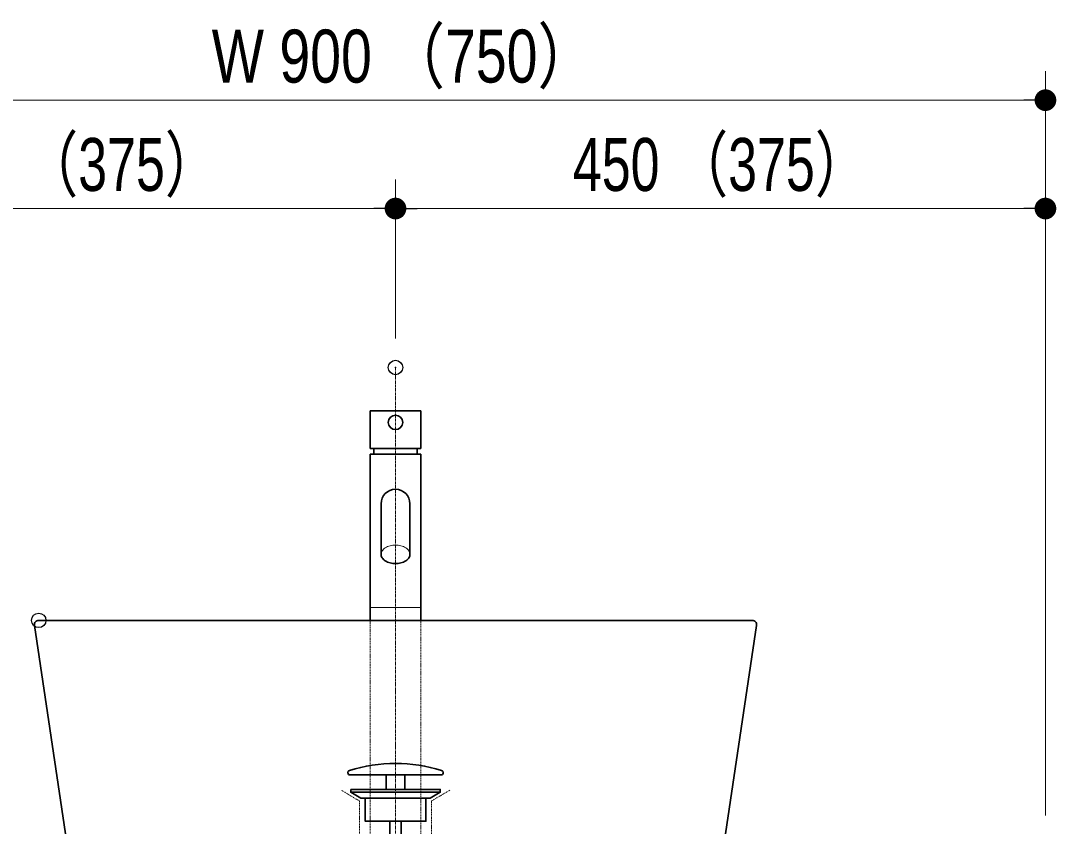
# Model space of a CAD drawing. Units: millimetres, scale not verified. Extents: x -6062 to 6062, y -3045 to 3045.
# Drawn here: x -2327 to -1610, y -1368 to -810 of the extents above; entities that cross this region are included whole.
import ezdxf
from ezdxf.enums import TextEntityAlignment as Align

# ---------------------------------------------------------------- set-up
doc = ezdxf.new("R2010")
doc.units = ezdxf.units.MM
doc.header["$LTSCALE"] = 20
doc.header["$PDMODE"] = 32
doc.header["$PDSIZE"] = 10
doc.linetypes.add('USER1', pattern=[1.11, 0.71, -0.4])
doc.linetypes.add('USER2', pattern=[2.91, 1.76, -0.4, 0.35, -0.4])
for name, color, linetype, lineweight in [('0-2_0', 7, 'Continuous', 25), ('0-4_2寸法-1', 7, 'Continuous', 15), ('0-5_5ボウル・キャビネット', 7, 'Continuous', 15), ('0-7_4給排水', 7, 'Continuous', 30)]:
    doc.layers.add(name, color=color, linetype=linetype, lineweight=lineweight)
doc.layers.add('0-3_Defpoints', color=7, linetype='Continuous')
doc.styles.add('ＭＳ Ｐゴシック', font='')
doc.styles.get('ＭＳ Ｐゴシック').set_extended_font_data('MS PGothic')

# ---------------------------------------------------------------- blocks, each defined once
blk = doc.blocks.new('_Dot')
at = {"layer": '0-2_0'}
blk.add_line((-10, 0), (-20, 0), dxfattribs=at)
for points in [[(0, 0), (-3.09, 9.51), (-1.87, 9.82)], [(0, 0), (-1.87, 9.82), (-0.63, 9.98)], [(0, 0), (-0.63, 9.98), (0.63, 9.98)], [(0, 0), (0.63, 9.98), (1.87, 9.82)], [(0, 0), (1.87, 9.82), (3.09, 9.51)], [(0, 0), (-10, 0), (-9.92, 1.25)], [(0, 0), (-9.92, -1.25), (-10, 0)], [(0, 0), (-9.92, 1.25), (-9.69, 2.49)], [(0, 0), (-9.69, -2.49), (-9.92, -1.25)], [(0, 0), (-9.69, 2.49), (-9.3, 3.68)], [(0, 0), (-9.3, -3.68), (-9.69, -2.49)], [(0, 0), (-9.3, 3.68), (-8.76, 4.82)], [(0, 0), (-8.76, -4.82), (-9.3, -3.68)], [(0, 0), (-8.76, 4.82), (-8.09, 5.88)], [(0, 0), (-8.09, -5.88), (-8.76, -4.82)], [(0, 0), (-8.09, 5.88), (-7.29, 6.85)], [(0, 0), (-7.29, -6.85), (-8.09, -5.88)], [(0, 0), (-7.29, 6.85), (-6.37, 7.71)], [(0, 0), (-6.37, -7.71), (-7.29, -6.85)], [(0, 0), (-6.37, 7.71), (-5.36, 8.44)], [(0, 0), (-5.36, -8.44), (-6.37, -7.71)], [(0, 0), (-5.36, 8.44), (-4.26, 9.05)], [(0, 0), (-4.26, -9.05), (-5.36, -8.44)], [(0, 0), (-4.26, 9.05), (-3.09, 9.51)], [(0, 0), (-3.09, -9.51), (-4.26, -9.05)], [(0, 0), (-1.87, -9.82), (-3.09, -9.51)], [(0, 0), (-0.63, -9.98), (-1.87, -9.82)], [(0, 0), (0.63, -9.98), (-0.63, -9.98)], [(0, 0), (3.09, 9.51), (4.26, 9.05)], [(0, 0), (4.26, 9.05), (5.36, 8.44)], [(0, 0), (5.36, 8.44), (6.37, 7.71)], [(0, 0), (6.37, 7.71), (7.29, 6.85)], [(0, 0), (7.29, 6.85), (8.09, 5.88)], [(0, 0), (8.09, 5.88), (8.76, 4.82)], [(0, 0), (8.76, 4.82), (9.3, 3.68)], [(0, 0), (9.3, 3.68), (9.69, 2.49)], [(0, 0), (9.69, 2.49), (9.92, 1.25)], [(0, 0), (9.92, 1.25), (10, 0)], [(0, 0), (1.87, -9.82), (0.63, -9.98)], [(0, 0), (3.09, -9.51), (1.87, -9.82)], [(0, 0), (4.26, -9.05), (3.09, -9.51)], [(0, 0), (5.36, -8.44), (4.26, -9.05)], [(0, 0), (6.37, -7.71), (5.36, -8.44)], [(0, 0), (7.29, -6.85), (6.37, -7.71)], [(0, 0), (8.09, -5.88), (7.29, -6.85)], [(0, 0), (8.76, -4.82), (8.09, -5.88)], [(0, 0), (9.3, -3.68), (8.76, -4.82)], [(0, 0), (9.69, -2.49), (9.3, -3.68)], [(0, 0), (9.92, -1.25), (9.69, -2.49)], [(0, 0), (10, 0), (9.92, -1.25)]]:
    blk.add_solid(points, dxfattribs=at)
blk = doc.blocks.new('グループ-47')
at = {"layer": '0-5_5ボウル・キャビネット', "lineweight": 30}
for p, q in [((-660, -24500), (-10540, -24500)), ((-10599.4, -24568.8), (-10157.6, -27548.8)), ((-1042.4, -27548.8), (-600.6, -24568.8)), ((-10098.2, -27600), (-1101.8, -27600))]:
    blk.add_line(p, q, dxfattribs=at)
at = {"layer": '0-5_5ボウル・キャビネット', "linetype": 'USER1'}
blk.add_lwpolyline([(-4850, -26851.1), (-5100, -27000), (-5100, -27600), (-6100, -27600), (-6100, -27000), (-6350, -26851.1)], dxfattribs=at)
at = {"layer": '0-5_5ボウル・キャビネット', "lineweight": 30}
for centre, start, end in [((-10540, -24560), 90, 188.43223), ((-660, -24560), 351.56777, 90), ((-10098.2, -27540), 188.43223, 270), ((-1101.8, -27540), 270, 351.56777)]:
    blk.add_arc(centre, 60, start, end, dxfattribs=at)
blk = doc.blocks.new('グループ-54')
at = {"layer": '0-7_4給排水'}
for p, q in [((-5900, -22120), (-5900, -22200)), ((-5300, -22120), (-5300, -22200))]:
    blk.add_line(p, q, dxfattribs=at)
at = {"layer": '0-7_4給排水', "lineweight": 15}
blk.add_line((-5250, -24320), (-5950, -24320), dxfattribs=at)
at = {"layer": '0-7_4給排水'}
blk.add_lwpolyline([(-5950, -21600), (-5950, -22120), (-5250, -22120), (-5250, -21600)], close=True, dxfattribs=at)
for points in [[(-5250, -24500), (-5250, -22200), (-5950, -22200), (-5950, -24500)], [(-5800, -22885.7), (-5800, -23585.7), (-5799.2, -23597.3), (-5796.7, -23609.1), (-5792.3, -23621.1), (-5786, -23633), (-5777.7, -23644.8), (-5767.4, -23656.1), (-5755.3, -23666.8), (-5741.4, -23676.6), (-5726.1, -23685.5), (-5709.4, -23693.3)], [(-5709.4, -23693.3), (-5691.9, -23699.9), (-5673.6, -23705.3), (-5655, -23709.3), (-5636.4, -23712.1), (-5618, -23713.8), (-5600, -23714.3), (-5582, -23713.8), (-5563.6, -23712.1), (-5545, -23709.3), (-5526.4, -23705.3), (-5508.1, -23699.9), (-5490.6, -23693.3), (-5473.9, -23685.5), (-5458.6, -23676.6), (-5444.7, -23666.8), (-5432.6, -23656.1), (-5422.3, -23644.8), (-5414, -23633), (-5407.7, -23621.1), (-5403.3, -23609.1), (-5400.8, -23597.3), (-5400, -23585.7), (-5400, -22885.7)]]:
    blk.add_lwpolyline(points, dxfattribs=at)
at = {"layer": '0-7_4給排水', "lineweight": 15}
blk.add_lwpolyline([(-5400, -23585.7), (-5400.8, -23574.2), (-5403.3, -23562.3), (-5407.7, -23550.3), (-5414, -23538.4), (-5422.3, -23526.7), (-5432.6, -23515.4), (-5444.7, -23504.7), (-5458.6, -23494.8), (-5473.9, -23485.9), (-5490.6, -23478.1), (-5508.1, -23471.5), (-5526.4, -23466.2), (-5545, -23462.1), (-5563.6, -23459.3), (-5582, -23457.7), (-5600, -23457.2), (-5618, -23457.7), (-5636.4, -23459.3), (-5655, -23462.1), (-5673.6, -23466.2), (-5691.9, -23471.5), (-5709.4, -23478.1), (-5726.1, -23485.9), (-5741.4, -23494.8), (-5755.3, -23504.7), (-5767.4, -23515.4), (-5777.7, -23526.7), (-5786, -23538.4), (-5792.3, -23550.3), (-5796.7, -23562.3), (-5799.2, -23574.2), (-5800, -23585.7)], dxfattribs=at)
at = {"layer": '0-7_4給排水', "linetype": 'USER1', "lineweight": 15}
blk.add_lwpolyline([(-5950, -24500), (-5950, -27520), (-5250, -27520), (-5250, -24500)], dxfattribs=at)
at = {"layer": '0-7_4給排水'}
blk.add_circle((-5600, -21760), 100, dxfattribs=at)
for start, end in [(90, 180), (0, 90)]:
    blk.add_arc((-5600, -22885.7), 200, start, end, dxfattribs=at)
blk = doc.blocks.new('グループ-77')
at = {"layer": '0-7_4給排水', "linetype": 'USER2', "lineweight": 15}
blk.add_line((-5600, -42400), (-5600, -21000), dxfattribs=at)
at = {"layer": '0-7_4給排水'}
for p, q in [((-6260, -26605.2), (-6260, -26610)), ((-6230, -26640), (-4970, -26640)), ((-4940, -26610), (-4940, -26605.2))]:
    blk.add_line(p, q, dxfattribs=at)
for points in [[(-5730, -26640), (-5470, -26640), (-5470, -26840), (-5730, -26840)], [(-6220, -26840), (-4980, -26840), (-4980, -26880), (-6220, -26880)], [(-6081.3, -26960), (-6220, -26880), (-4980, -26880), (-5120.2, -26960)], [(-6020, -26960), (-5180, -26960), (-5180, -27280), (-6020, -27280)], [(-5680, -27280), (-5520, -27280), (-5520, -27600), (-5680, -27600)]]:
    blk.add_lwpolyline(points, close=True, dxfattribs=at)
for centre, radius, start, end in [((-5600, -28642.5), 2162.5, 72.8168, 107.1832), ((-6230, -26605.2), 30, 107.1832, 180), ((-6230, -26610), 30, 180, 270), ((-4970, -26610), 30, 270, 0), ((-4970, -26605.2), 30, 0, 72.8168)]:
    blk.add_arc(centre, radius, start, end, dxfattribs=at)

msp = doc.modelspace()

# ---------------------------------------------------------------- linework, layer by layer
at = {"layer": '0-3_Defpoints'}
for p in [(-2067.5, -940), (-1617.5, -940), (-2067.5, -1050), (-2314.5, -1225)]:
    msp.add_point(p, dxfattribs=at)
at = {"layer": '0-4_2寸法-1'}
for p, q in [((-1617.5, -920), (-1617.5, -845)), ((-1632.51, -865), (-2502.49, -865)), ((-2067.5, -1030), (-2067.5, -920)), ((-2067.5, -1030), (-2067.5, -920)), ((-1617.5, -1360), (-1617.5, -920)), ((-2502.49, -940), (-2082.51, -940)), ((-1632.51, -940), (-2052.49, -940))]:
    msp.add_line(p, q, dxfattribs=at)

# ---------------------------------------------------------------- block references
at = {"layer": '0-4_2寸法-1', "xscale": 0.7503418, "yscale": 0.7503418}
for p in [(-1617.5, -865), (-2067.5, -940), (-1617.5, -940)]:
    msp.add_blockref('_Dot', p, dxfattribs=at)
at = {"layer": '0-4_2寸法-1', "xscale": 0.7503418, "yscale": 0.7503418, "rotation": 180}
msp.add_blockref('_Dot', (-2067.5, -940), dxfattribs=at)
at = {"layer": '0-5_5ボウル・キャビネット', "xscale": 0.05, "yscale": 0.05}
msp.add_blockref('グループ-47', (-1787.5, 0), dxfattribs=at)
at = {"layer": '0-7_4給排水', "xscale": 0.05, "yscale": 0.05}
for name in ['グループ-77', 'グループ-54']:
    msp.add_blockref(name, (-1787.5, 0), dxfattribs=at)

# ---------------------------------------------------------------- texts
at = {"layer": '0-4_2寸法-1', "style": 'ＭＳ Ｐゴシック'}
for s, width, p in [('W 900 （750）', 0.8, (-2194.77, -863.81)), ('450 （375）', 0.75, (-2394.71, -938.81)), ('450 （375）', 0.75, (-1944.71, -938.81))]:
    msp.add_text(s, height=36.66, dxfattribs=dict(at, width=width)).set_placement(p, align=Align.BOTTOM_LEFT)

doc.saveas('drawing.dxf')
